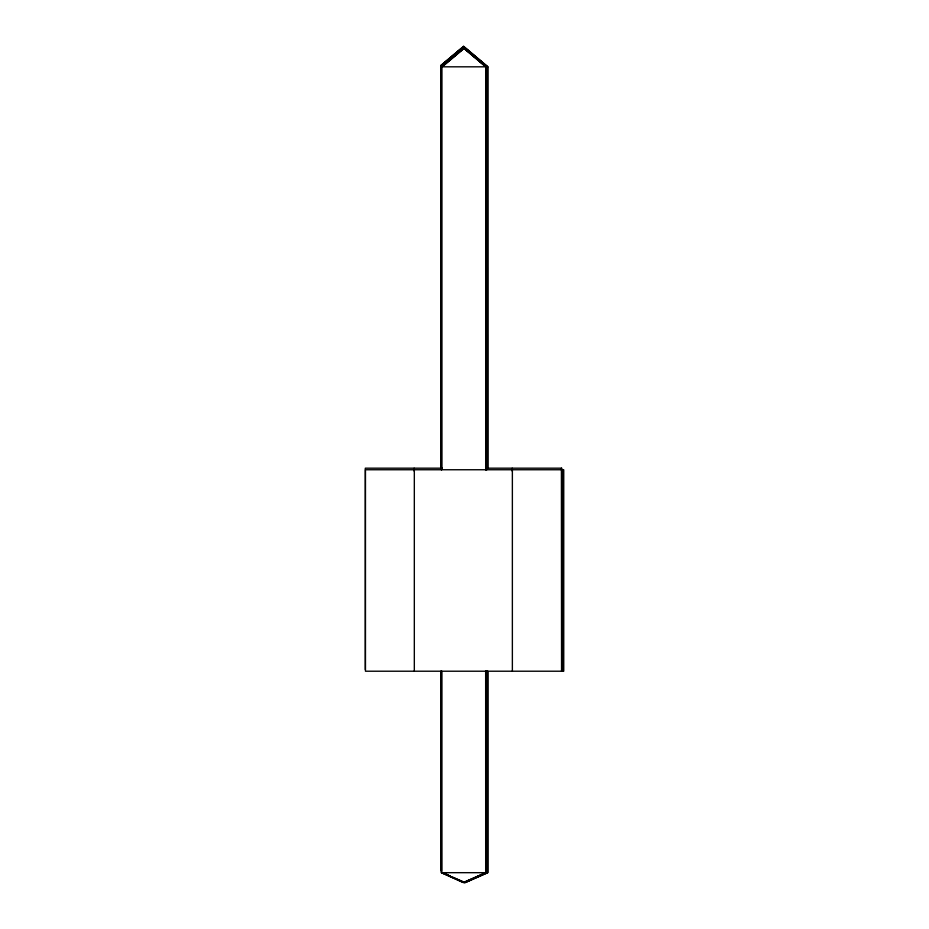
<?xml version="1.0" encoding="UTF-8"?>
<svg xmlns="http://www.w3.org/2000/svg" width="929" height="929" viewBox="0 0 929 929"><rect width="100%" height="100%" fill="white"/><g stroke="black" fill="none" stroke-linecap="round" stroke-linejoin="round"><path stroke-width="1.39" d="M441.914 66.818L464.245 48.018L486.575 66.818L486.575 469.749M442.25 66.818L464.581 48.018L486.796 66.818L486.796 469.749M441.182 468.181L441.182 65.251L463.42 46.45L487.818 66.818L463.757 46.45L441.205 65.251L441.333 469.749M463.757 46.45L441.542 65.251L441.542 468.181M485.995 469.749L486.03 66.818L463.571 48.018L441.333 66.818L485.693 66.818L485.693 469.749M441.368 66.818L463.908 48.018L486.03 66.818M445.932 63.242L441.705 66.818L441.705 469.749M448.045 61.442L463.908 48.018M464.337 882.55L486.239 872.679L486.239 671.214M464.558 882.55L486.796 872.679L486.796 671.214M485.658 872.679L463.257 882.55L441.333 872.679L485.693 872.679L485.658 671.214M465.046 882.55L487.481 872.679L487.481 671.214L487.481 872.679M465.383 882.55L487.818 872.679L487.795 671.214M441.182 65.251L444.039 65.251M487.458 66.818L487.481 468.297L487.458 66.818L463.42 46.45M442.227 468.181L365.306 468.181L365.306 669.646M486.262 468.181L561.743 468.181L561.743 471.084M441.205 871.112L441.182 671.098M441.519 871.112L441.542 671.098M442.483 872.679L450.391 876.163M453.027 877.324L464.895 882.55M441.914 872.679L464.674 882.55M443.133 872.679L448.312 875.002M464.024 48.018L486.239 66.818L486.239 469.749M463.571 48.018L485.658 66.818M563.694 469.749L563.694 671.214L365.469 671.214L365.469 469.749L562.684 469.749L562.684 671.214M563.357 469.749L563.357 671.214M562.463 469.749L562.463 671.214M562.347 469.749L562.347 671.214M562.126 469.749L562.126 671.214M561.894 469.749L561.894 671.214M561.406 468.181L561.557 671.214M512.367 469.749L512.367 671.214M512.216 468.181L512.216 471.084M487.795 66.818L487.818 468.297M486.575 671.214L486.575 872.679M486.459 66.818L486.459 469.749M486.459 671.214L486.459 872.679M485.995 671.214L486.03 872.679L463.594 882.55L441.705 872.679L441.705 671.214M441.205 671.098L441.368 872.679M414.322 469.749L414.322 671.214M414.16 468.181L414.16 471.084"/></g></svg>
